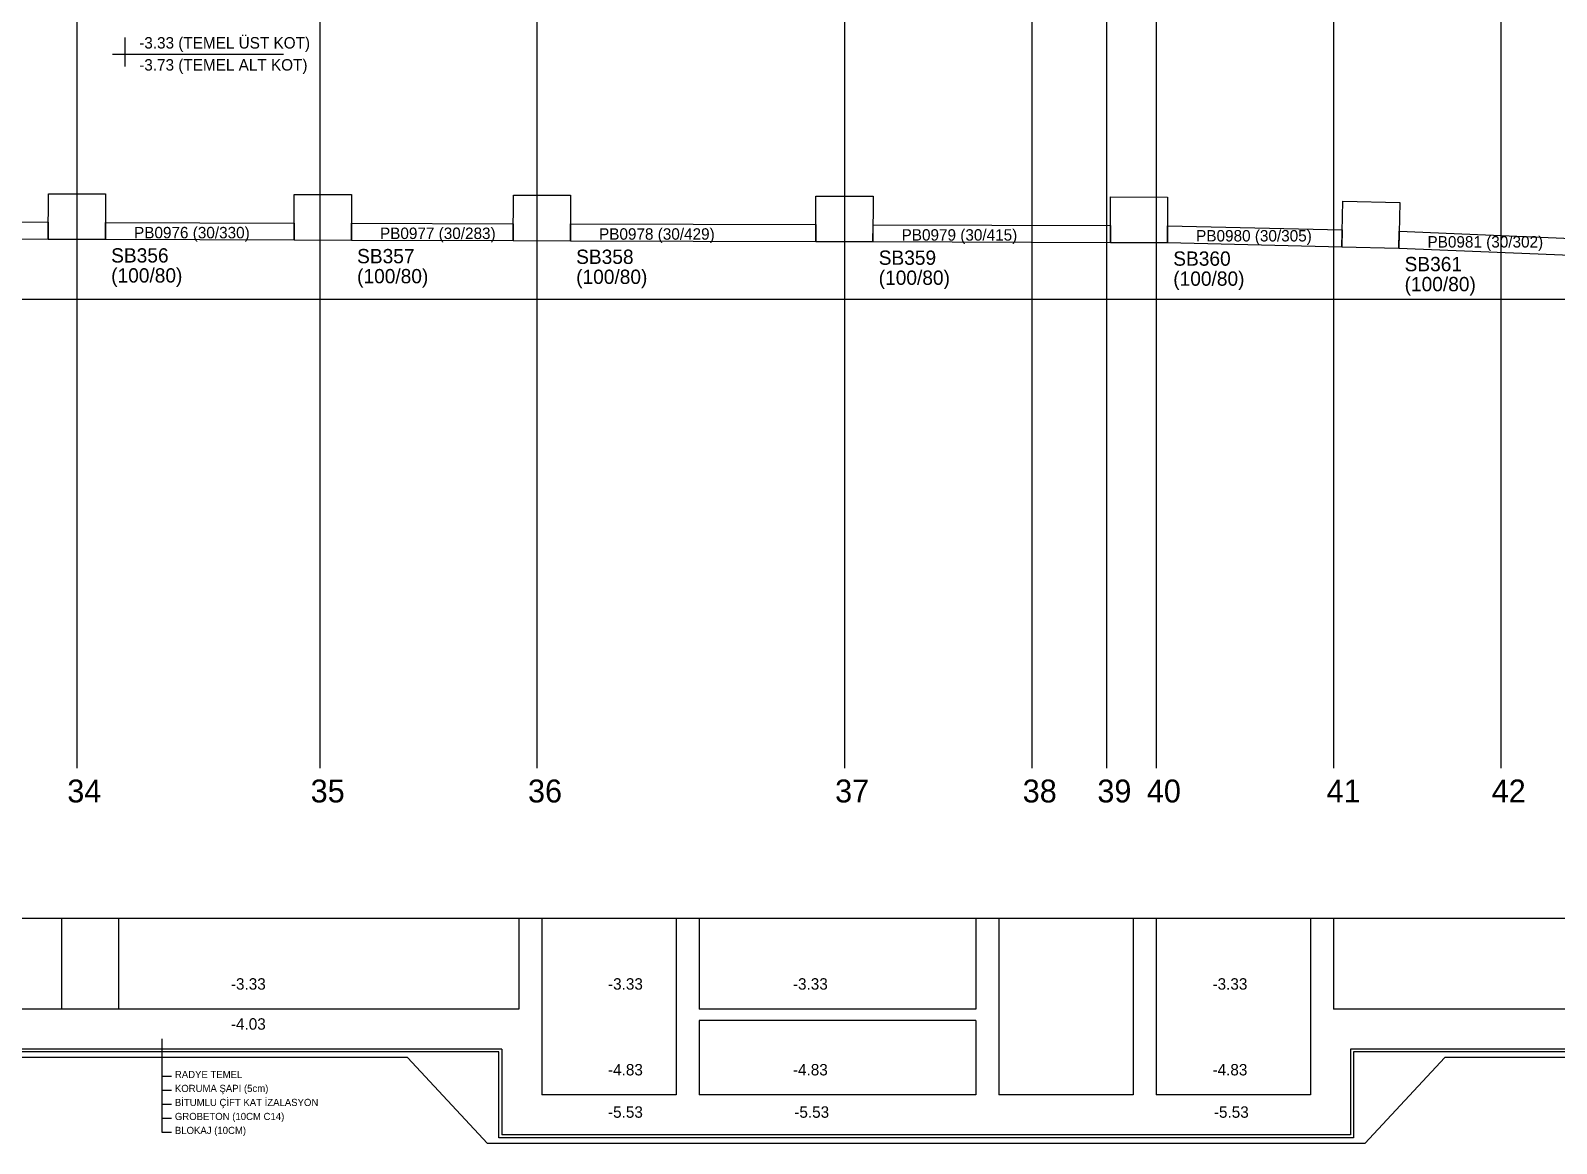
# Model space of a CAD drawing. Header units: millimetres. Extents: x -828963 to -808647, y -75278 to -66695.
# Drawn here: x -818347 to -815678, y -75084 to -73139 of the extents above; entities that cross this region are included whole.
import ezdxf

# ---------------------------------------------------------------- set-up
doc = ezdxf.new("R2010")
doc.units = ezdxf.units.MM
for name, color, linetype in [('KM Aks', 7, 'Continuous'), ('KM Grobeton', 7, 'Continuous'), ('KM Kesik', 7, 'Continuous'), ('KM Kesit', 7, 'Continuous'), ('KM Kolon', 7, 'Continuous'), ('KM Kolon Markası', 7, 'Continuous'), ('KM Perde', 7, 'Continuous'), ('KM Perde Markası', 7, 'Continuous'), ('KM Temel Alt Bilgi Yazısı', 7, 'Continuous'), ('KM Temel Kot Plan', 7, 'Continuous'), ('VM Aks Markası', 7, 'Continuous'), ('VM Kesit görünüş', 7, 'Continuous'), ('VM Kot kesit', 7, 'Continuous')]:
    doc.layers.add(name, color=color, linetype=linetype)

msp = doc.modelspace()

# ---------------------------------------------------------------- linework, layer by layer
at = {"layer": 'KM Aks'}
for p, q in [((-818265.5, -67119.7), (-818265.5, -74428.2)), ((-817840.5, -67119.7), (-817840.5, -74428.2)), ((-817461, -67119.7), (-817461, -74428.2)), ((-816923.5, -67119.7), (-816923.5, -74428.2)), ((-816595.5, -67119.7), (-816595.5, -74428.2)), ((-816465.5, -67119.7), (-816465.5, -74428.2)), ((-816378.5, -67119.7), (-816378.5, -74428.2)), ((-816068.5, -67119.7), (-816068.5, -74428.2)), ((-815775.5, -67119.7), (-815775.5, -74428.2)), ((-828907.2, -73608.2), (-811244.4, -73608.2))]:
    msp.add_line(p, q, dxfattribs=at)
at = {"layer": 'KM Grobeton'}
for points in [[(-811745.5, -74894.4), (-813845.4, -74894.4), (-813875.4, -74924.4), (-816033.5, -74924.4), (-816033.5, -75074.4), (-816728.5, -75074.4), (-816728.5, -75074.4), (-817142.5, -75074.4), (-817142.5, -75074.4), (-817527.5, -75074.4), (-817527.5, -74924.4), (-822946.5, -74924.4), (-822946.5, -75074.4), (-823641.5, -75074.4), (-823641.5, -75074.4), (-824055.5, -75074.4), (-824055.5, -75074.4), (-824440.5, -75074.4), (-824440.5, -74924.4), (-827132.6, -74924.4), (-827162.6, -74894.4), (-828405.5, -74894.4)], [(-811745.5, -74904.4), (-813841.3, -74904.4), (-813841.3, -74934.4), (-815873.5, -74934.4), (-816013.5, -75084.4), (-816728.5, -75084.4), (-817142.5, -75084.4), (-817547.5, -75084.4), (-817687.5, -74934.4), (-822786.5, -74934.4), (-822926.5, -75084.4), (-823641.5, -75084.4), (-824055.5, -75084.4), (-824460.5, -75084.4), (-824600.5, -74934.4), (-827166.7, -74934.4), (-827166.7, -74904.4), (-828405.5, -74904.4)]]:
    msp.add_lwpolyline(points, dxfattribs=at)
at = {"layer": 'KM Kesik'}
msp.add_line((-811745.5, -74691.4), (-828405.5, -74691.4), dxfattribs=at)
at = {"layer": 'KM Kesit'}
for p, q in [((-817492.5, -74691.4), (-817492.5, -74849.4)), ((-817452.5, -74691.4), (-817452.5, -74999.4)), ((-817217.5, -74691.4), (-817217.5, -74999.4)), ((-817177.5, -74691.4), (-817177.5, -74849.4)), ((-816693.5, -74691.4), (-816693.5, -74849.4)), ((-816653.5, -74691.4), (-816653.5, -74999.4)), ((-816418.5, -74691.4), (-816418.5, -74999.4)), ((-816378.5, -74691.4), (-816378.5, -74999.4)), ((-816108.5, -74691.4), (-816108.5, -74999.4)), ((-816068.5, -74691.4), (-816068.5, -74849.4)), ((-817492.5, -74849.4), (-822981.5, -74849.4)), ((-816693.5, -74849.4), (-817177.5, -74849.4)), ((-811745.5, -74849.4), (-816068.5, -74849.4)), ((-817177.5, -74869.4), (-817177.5, -74999.4)), ((-816693.5, -74869.4), (-817177.5, -74869.4)), ((-816693.5, -74869.4), (-816693.5, -74999.4)), ((-817522.5, -74919.4), (-822951.5, -74919.4)), ((-817522.5, -74919.4), (-817522.5, -75069.4)), ((-816038.5, -74919.4), (-816038.5, -75069.4)), ((-813877.5, -74919.4), (-816038.5, -74919.4)), ((-817217.5, -74999.4), (-817452.5, -74999.4)), ((-816693.5, -74999.4), (-817177.5, -74999.4)), ((-816418.5, -74999.4), (-816653.5, -74999.4)), ((-816108.5, -74999.4), (-816378.5, -74999.4)), ((-816038.5, -75069.4), (-817522.5, -75069.4))]:
    msp.add_line(p, q, dxfattribs=at)
at = {"layer": 'KM Kolon'}
for points in [[(-818315.3, -73424), (-818215.3, -73424.3), (-818215.5, -73504.3), (-818315.5, -73504)], [(-817885.3, -73425.3), (-817785.3, -73425.6), (-817785.5, -73505.6), (-817885.5, -73505.3)], [(-817502.3, -73426.4), (-817402.3, -73426.7), (-817402.5, -73506.7), (-817502.5, -73506.4)], [(-816973.3, -73428), (-816873.3, -73428.3), (-816873.5, -73508.3), (-816973.5, -73508)], [(-816458.3, -73429.6), (-816358.3, -73429.9), (-816358.5, -73509.9), (-816458.5, -73509.6)], [(-816052.2, -73437.2), (-815952.2, -73439.5), (-815954, -73519.5), (-816054, -73517.2)]]:
    msp.add_lwpolyline(points, close=True, dxfattribs=at)
at = {"layer": 'KM Perde'}
for points in [[(-818598, -73473.2), (-818315.5, -73474), (-818315.5, -73504), (-818598, -73503.2)], [(-818215.5, -73474.3), (-817885.4, -73475.3), (-817885.5, -73505.3), (-818215.5, -73504.3)], [(-817785.4, -73475.6), (-817502.4, -73476.4), (-817502.5, -73506.4), (-817785.5, -73505.6)], [(-817402.4, -73476.7), (-816973.4, -73478), (-816973.5, -73508), (-817402.5, -73506.7)], [(-816873.4, -73478.3), (-816458.4, -73479.6), (-816458.5, -73509.6), (-816873.5, -73508.3)], [(-816358.4, -73479.9), (-816053.3, -73487.2), (-816054, -73517.2), (-816358.5, -73509.9)], [(-815953.4, -73489.5), (-815651.6, -73502.3), (-815653.4, -73532.2), (-815954, -73519.5)]]:
    msp.add_lwpolyline(points, close=True, dxfattribs=at)
at = {"layer": 'KM Temel Alt Bilgi Yazısı'}
for p, q in [((-818116.8, -74966.6), (-818100.3, -74966.6)), ((-818116.8, -74991.1), (-818100.3, -74991.1)), ((-818116.8, -75015.5), (-818100.3, -75015.5)), ((-818116.8, -75040), (-818100.3, -75040))]:
    msp.add_line(p, q, dxfattribs=at)
msp.add_lwpolyline([(-818116.8, -74901.2), (-818116.8, -75064.5), (-818100.3, -75064.5)], dxfattribs=at)
at = {"layer": 'KM Temel Kot Plan'}
for p, q in [((-818181.6, -73150.6), (-818181.6, -73201.5)), ((-818203.1, -73180.1), (-817904.2, -73180.1))]:
    msp.add_line(p, q, dxfattribs=at)
at = {"layer": 'VM Kesit görünüş'}
for p, q in [((-818292.5, -74691.4), (-818292.5, -74849.4)), ((-818192.5, -74691.4), (-818192.5, -74849.4))]:
    msp.add_line(p, q, dxfattribs=at)

# ---------------------------------------------------------------- texts
at = {"layer": 'KM Kolon Markası'}
for s, p in [('SB356', (-818205.5, -73544.3)), ('SB357', (-817775.5, -73545.6)), ('SB358', (-817392.5, -73546.7)), ('SB359', (-816863.5, -73548.3)), ('SB360', (-816348.5, -73549.9)), ('(100/80)', (-818205.5, -73579.3)), ('(100/80)', (-817775.5, -73580.6)), ('(100/80)', (-817392.5, -73581.7)), ('(100/80)', (-816863.5, -73583.3)), ('SB361', (-815944, -73559.5)), ('(100/80)', (-816348.5, -73584.9)), ('(100/80)', (-815944, -73594.5))]:
    msp.add_text(s, height=25, dxfattribs=at).set_placement(p)
at = {"layer": 'KM Perde Markası'}
for s, p in [('PB0976 (30/330)', (-818165.5, -73502)), ('PB0977 (30/283)', (-817735.5, -73503.2)), ('PB0978 (30/429)', (-817352.5, -73504.4)), ('PB0979 (30/415)', (-816823.5, -73506)), ('PB0980 (30/305)', (-816308.5, -73507.5)), ('PB0981 (30/302)', (-815904, -73518.1))]:
    msp.add_text(s, height=20, dxfattribs=at).set_placement(p)
at = {"layer": 'KM Temel Alt Bilgi Yazısı'}
for s, p in [('RADYE TEMEL', (-818094.1, -74970)), ('KORUMA ŞAPI (5cm)', (-818094.1, -74994.4)), ('BİTUMLU ÇİFT KAT İZALASYON ', (-818094.1, -75018.9)), ('GROBETON (10CM C14) ', (-818094.1, -75043.4)), ('BLOKAJ (10CM) ', (-818094.1, -75067.8))]:
    msp.add_text(s, height=12.5, dxfattribs=at).set_placement(p)
at = {"layer": 'KM Temel Kot Plan'}
for s, p in [('-3.33 (TEMEL ÜST KOT) ', (-818156.5, -73170.2)), ('-3.73 (TEMEL ALT KOT) ', (-818156.5, -73208.7))]:
    msp.add_text(s, height=20, dxfattribs=at).set_placement(p)
at = {"layer": 'VM Aks Markası'}
for s, p in [('34', (-818282.2, -74488.2)), ('35', (-817856.7, -74488.2)), ('36', (-817476.7, -74488.2)), ('37', (-816939.7, -74488.2)), ('38', (-816611.7, -74488.2)), ('39', (-816481.2, -74488.2)), ('40', (-816394.7, -74488.2)), ('41', (-816080.4, -74488.2)), ('42', (-815791.7, -74488.2))]:
    msp.add_text(s, height=40, dxfattribs=at).set_placement(p)
at = {"layer": 'VM Kot kesit'}
for s, p in [('-3.33', (-817996.2, -74815.5)), ('-3.33', (-817336.8, -74815.5)), ('-3.33', (-817013.5, -74815.5)), ('-3.33', (-816279.9, -74815.5)), ('-4.03', (-817996.2, -74885.5)), ('-4.83', (-817336.8, -74965.5)), ('-4.83', (-817013.5, -74965.5)), ('-4.83', (-816279.9, -74965.5)), ('-5.53', (-817336.8, -75039.5)), ('-5.53', (-817011.1, -75039.5)), ('-5.53', (-816277.5, -75039.5))]:
    msp.add_text(s, height=20, dxfattribs=at).set_placement(p)

doc.saveas('drawing.dxf')
